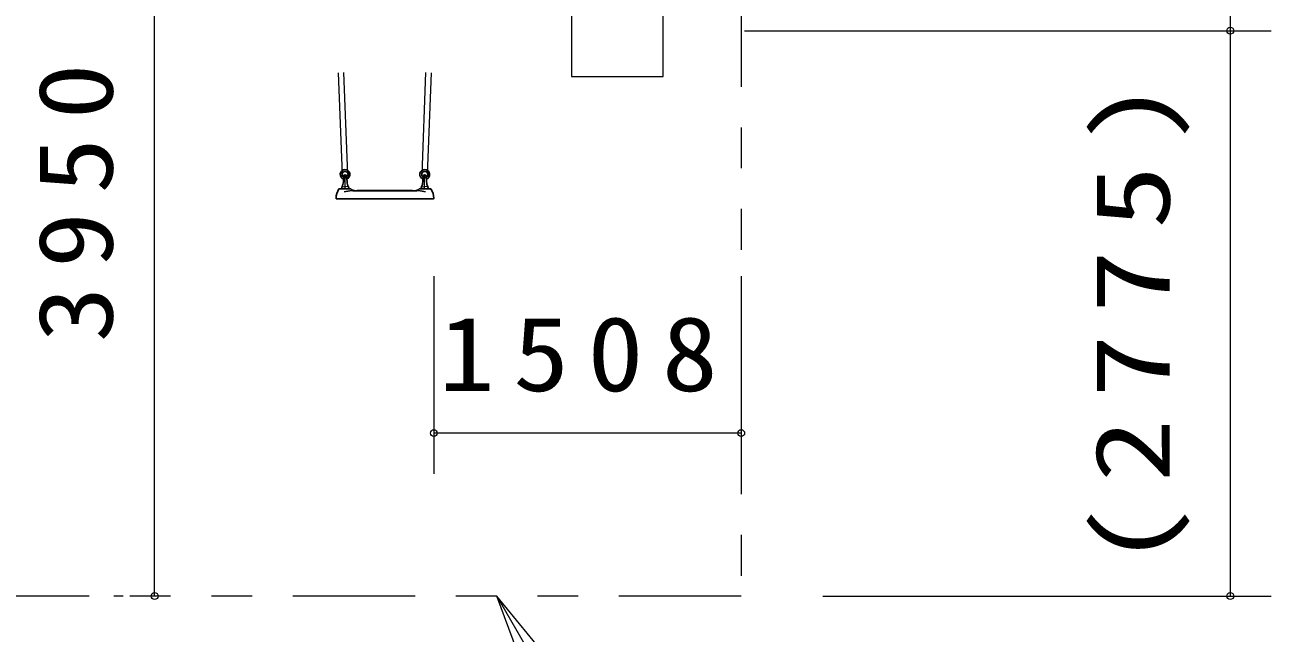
# Model space of a CAD drawing. Units: millimetres on the paper. Extents: x 200 to 618, y 141 to 438.
# Drawn here: x 432.6 to 463.18, y 361.35 to 376.28 of the extents above; entities that cross this region are included whole.
import ezdxf

# ---------------------------------------------------------------- set-up
doc = ezdxf.new("R2010")
doc.units = ezdxf.units.MM
for name, pattern in [('USER1', [4.5, 2.5, -2]), ('USER2', [6, 3, -1, 1, -1]), ('USER3', [8, 3, -1, 1, -1, 1, -1])]:
    doc.linetypes.add(name, pattern=pattern)
doc.layers.add('線', color=2, linetype='Continuous', lineweight=25)
doc.layers.add('補助', color=2, linetype='Continuous', lineweight=13)
doc.styles.add('ＭＳ ゴシック', font='')
doc.styles.get('ＭＳ ゴシック').set_extended_font_data('MS Gothic')

# ---------------------------------------------------------------- blocks, each defined once
blk = doc.blocks.new('dimension_origin')
at = {"color": 0, "linetype": 'Continuous', "lineweight": -2}
blk.add_circle((0, 0), 1.25, dxfattribs=at)

msp = doc.modelspace()

# ---------------------------------------------------------------- linework, layer by layer
at = {"layer": '線', "color": 4, "linetype": 'USER1', "lineweight": 13}
for p, q in [((440.388, 372.607), (440.041, 381.672)), ((440.521, 372.612), (440.174, 381.677)), ((442.344, 372.612), (442.691, 381.677)), ((442.477, 372.607), (442.824, 381.672))]:
    msp.add_line(p, q, dxfattribs=at)
at = {"layer": '線', "color": 7}
for p, q in [((440.423, 372.572), (440.412, 372.427)), ((440.492, 372.572), (440.503, 372.427)), ((442.373, 372.572), (442.362, 372.427)), ((442.442, 372.572), (442.453, 372.427))]:
    msp.add_line(p, q, dxfattribs=at)
at = {"layer": '線', "linetype": 'USER2', "lineweight": 13}
for p, q in [((440.457, 372.259), (440.457, 372.604)), ((442.407, 372.259), (442.407, 372.604))]:
    msp.add_line(p, q, dxfattribs=at)
at = {"layer": '線', "color": 131}
for p, q in [((440.314, 372.259), (440.588, 372.259)), ((440.516, 372.259), (440.526, 372.259)), ((440.648, 372.209), (442.217, 372.209)), ((440.758, 372.218), (440.756, 372.214)), ((440.76, 372.219), (440.785, 372.219)), ((440.785, 372.219), (442.08, 372.219)), ((442.08, 372.219), (442.105, 372.219)), ((442.109, 372.214), (442.107, 372.218)), ((442.277, 372.259), (442.551, 372.259)), ((442.339, 372.259), (442.349, 372.259)), ((442.617, 372.009), (440.247, 372.009))]:
    msp.add_line(p, q, dxfattribs=at)
at = {"layer": '線', "color": 7, "lineweight": 13}
for p, q in [((440.539, 372.259), (440.376, 372.259)), ((440.391, 372.309), (440.457, 372.313)), ((440.524, 372.309), (440.457, 372.313)), ((442.326, 372.259), (442.489, 372.259)), ((442.341, 372.309), (442.407, 372.313)), ((442.474, 372.309), (442.407, 372.313))]:
    msp.add_line(p, q, dxfattribs=at)
at = {"layer": '線', "linetype": 'USER3', "lineweight": 13}
msp.add_lwpolyline([(411.925, 401.762), (450.175, 401.762), (450.175, 362.262), (411.925, 362.262)], close=True, dxfattribs=at)
at = {"layer": '線', "color": 4, "linetype": 'USER1', "lineweight": 13}
msp.add_lwpolyline([(446.007, 375.012), (448.257, 375.012), (448.257, 377.262), (446.007, 377.262)], close=True, dxfattribs=at)
at = {"layer": '線', "color": 7}
for centre, radius, start, end in [((440.456, 372.609), 0.12, 92.1373, 253.5957), ((440.456, 372.609), 0.12, 288.0426, 92.1373), ((442.409, 372.609), 0.12, 87.8627, 251.9574), ((442.409, 372.609), 0.12, 286.4043, 87.8627), ((440.063, 372.453), 0.35, 334.3662, 355.7087), ((440.456, 372.609), 0.075, 92.1373, 246.205), ((440.457, 372.569), 0.035, 4.2913, 175.7087), ((440.456, 372.609), 0.075, 296.528, 92.1373), ((440.852, 372.453), 0.35, 184.2913, 205.6338), ((442.013, 372.453), 0.35, 334.3662, 355.7087), ((442.409, 372.609), 0.075, 87.8627, 243.472), ((442.407, 372.569), 0.035, 4.2913, 175.7087), ((442.409, 372.609), 0.075, 293.795, 87.8627), ((442.802, 372.453), 0.35, 184.2913, 205.6338), ((440.454, 372.265), 0.0837, 154.3662, 180), ((440.461, 372.265), 0.0837, 0, 24.9727), ((442.404, 372.265), 0.0837, 155.0273, 180), ((442.411, 372.265), 0.0837, 0, 25.6338)]:
    msp.add_arc(centre, radius, start, end, dxfattribs=at)
at = {"layer": '線', "color": 7, "linetype": 'USER1', "lineweight": 13}
for centre in [(440.457, 372.569), (442.407, 372.569)]:
    msp.add_arc(centre, 0.035, 175.7087, 4.2913, dxfattribs=at)
at = {"layer": '線', "color": 131}
for centre, radius, start, end in [((440.632, 372.024), 0.4, 144.7656, 180), ((440.314, 372.249), 0.01, 90, 144.7656), ((440.588, 372.249), 0.01, 43.4325, 90), ((440.704, 372.359), 0.15, 223.4325, 270), ((440.749, 372.217), 0.0075, 270, 340), ((440.76, 372.217), 0.0025, 90, 160), ((442.105, 372.217), 0.0025, 20, 90), ((442.116, 372.217), 0.0075, 200, 270), ((442.161, 372.359), 0.15, 270, 316.5675), ((442.277, 372.249), 0.01, 90, 136.5675), ((442.551, 372.249), 0.01, 35.2344, 90), ((442.232, 372.024), 0.4, 0, 35.2344), ((440.247, 372.024), 0.015, 180, 270), ((442.617, 372.024), 0.015, 270, 0)]:
    msp.add_arc(centre, radius, start, end, dxfattribs=at)
at = {"layer": '線', "color": 7, "lineweight": 13}
for centre, radius, start, end in [((440.376, 372.265), 0.006, 180, 270), ((440.391, 372.294), 0.015, 90, 155.0273), ((440.524, 372.294), 0.015, 24.9727, 90), ((440.539, 372.265), 0.006, 270, 0), ((442.326, 372.265), 0.006, 180, 270), ((442.341, 372.294), 0.015, 90, 155.0273), ((442.474, 372.294), 0.015, 24.9727, 90), ((442.489, 372.265), 0.006, 270, 0)]:
    msp.add_arc(centre, radius, start, end, dxfattribs=at)
at = {"layer": '線', "color": 131, "lineweight": 13}
for points, knots in [([(440.595, 372.207), (440.594, 372.206), (440.592, 372.206), (440.591, 372.206), (440.589, 372.206), (440.587, 372.206), (440.586, 372.205), (440.584, 372.205), (440.582, 372.205), (440.581, 372.205), (440.579, 372.205), (440.577, 372.204), (440.576, 372.204), (440.574, 372.204), (440.572, 372.204), (440.571, 372.204), (440.569, 372.203), (440.568, 372.203), (440.566, 372.203), (440.564, 372.203), (440.563, 372.203), (440.561, 372.202), (440.559, 372.202), (440.558, 372.202), (440.556, 372.202), (440.554, 372.201), (440.553, 372.201), (440.551, 372.201), (440.549, 372.201), (440.548, 372.2), (440.546, 372.2), (440.545, 372.2), (440.543, 372.2), (440.541, 372.199), (440.54, 372.199), (440.538, 372.199), (440.536, 372.199), (440.535, 372.198), (440.533, 372.198), (440.531, 372.198), (440.53, 372.198), (440.528, 372.197), (440.527, 372.197), (440.525, 372.197), (440.523, 372.196), (440.522, 372.196), (440.52, 372.196), (440.518, 372.196), (440.517, 372.195), (440.515, 372.195), (440.514, 372.195), (440.512, 372.194), (440.51, 372.194), (440.509, 372.194), (440.507, 372.194), (440.505, 372.193), (440.504, 372.193), (440.502, 372.193), (440.501, 372.192), (440.499, 372.192), (440.497, 372.192), (440.496, 372.191), (440.494, 372.191), (440.492, 372.191), (440.491, 372.19), (440.489, 372.19), (440.488, 372.19), (440.486, 372.19), (440.484, 372.189), (440.483, 372.189), (440.481, 372.189), (440.479, 372.188), (440.478, 372.188), (440.476, 372.188), (440.475, 372.187), (440.473, 372.187), (440.471, 372.187), (440.47, 372.186), (440.468, 372.186), (440.466, 372.186), (440.465, 372.185), (440.463, 372.185), (440.462, 372.185), (440.46, 372.184), (440.458, 372.184), (440.457, 372.184), (440.455, 372.183), (440.453, 372.183), (440.452, 372.183), (440.45, 372.182), (440.449, 372.182), (440.447, 372.182), (440.445, 372.181), (440.444, 372.181), (440.442, 372.181), (440.44, 372.18), (440.439, 372.18), (440.437, 372.179), (440.436, 372.179), (440.434, 372.179)], [0, 0, 0, 0, 1, 1, 1, 2, 2, 2, 3, 3, 3, 4, 4, 4, 5, 5, 5, 6, 6, 6, 7, 7, 7, 8, 8, 8, 9, 9, 9, 10, 10, 10, 11, 11, 11, 12, 12, 12, 13, 13, 13, 14, 14, 14, 15, 15, 15, 16, 16, 16, 17, 17, 17, 18, 18, 18, 19, 19, 19, 20, 20, 20, 21, 21, 21, 22, 22, 22, 23, 23, 23, 24, 24, 24, 25, 25, 25, 26, 26, 26, 27, 27, 27, 28, 28, 28, 29, 29, 29, 30, 30, 30, 31, 31, 31, 32, 32, 32, 33, 33, 33, 33]), ([(440.648, 372.209), (440.646, 372.209), (440.645, 372.209), (440.644, 372.209), (440.643, 372.209), (440.642, 372.209), (440.641, 372.209), (440.639, 372.209), (440.638, 372.209), (440.637, 372.209), (440.636, 372.209), (440.635, 372.209), (440.634, 372.209), (440.632, 372.209), (440.631, 372.209), (440.63, 372.209), (440.629, 372.209), (440.628, 372.209), (440.627, 372.209), (440.626, 372.209), (440.624, 372.209), (440.623, 372.209), (440.622, 372.209), (440.621, 372.209), (440.62, 372.209), (440.619, 372.208), (440.617, 372.208), (440.616, 372.208), (440.615, 372.208), (440.614, 372.208), (440.613, 372.208), (440.612, 372.208), (440.61, 372.208), (440.609, 372.208), (440.608, 372.208), (440.607, 372.208), (440.606, 372.207), (440.605, 372.207), (440.604, 372.207), (440.602, 372.207), (440.601, 372.207), (440.6, 372.207), (440.599, 372.207), (440.598, 372.207), (440.597, 372.207), (440.595, 372.207)], [0, 0, 0, 0, 1, 1, 1, 2, 2, 2, 3, 3, 3, 4, 4, 4, 5, 5, 5, 6, 6, 6, 7, 7, 7, 8, 8, 8, 9, 9, 9, 10, 10, 10, 11, 11, 11, 12, 12, 12, 13, 13, 13, 14, 14, 14, 15, 15, 15, 15]), ([(442.269, 372.207), (442.268, 372.207), (442.267, 372.207), (442.266, 372.207), (442.265, 372.207), (442.264, 372.207), (442.263, 372.207), (442.261, 372.207), (442.26, 372.207), (442.259, 372.207), (442.258, 372.208), (442.257, 372.208), (442.256, 372.208), (442.254, 372.208), (442.253, 372.208), (442.252, 372.208), (442.251, 372.208), (442.25, 372.208), (442.249, 372.208), (442.248, 372.208), (442.246, 372.208), (442.245, 372.209), (442.244, 372.209), (442.243, 372.209), (442.242, 372.209), (442.241, 372.209), (442.239, 372.209), (442.238, 372.209), (442.237, 372.209), (442.236, 372.209), (442.235, 372.209), (442.234, 372.209), (442.232, 372.209), (442.231, 372.209), (442.23, 372.209), (442.229, 372.209), (442.228, 372.209), (442.227, 372.209), (442.226, 372.209), (442.224, 372.209), (442.223, 372.209), (442.222, 372.209), (442.221, 372.209), (442.22, 372.209), (442.219, 372.209), (442.217, 372.209)], [0, 0, 0, 0, 1, 1, 1, 2, 2, 2, 3, 3, 3, 4, 4, 4, 5, 5, 5, 6, 6, 6, 7, 7, 7, 8, 8, 8, 9, 9, 9, 10, 10, 10, 11, 11, 11, 12, 12, 12, 13, 13, 13, 14, 14, 14, 15, 15, 15, 15]), ([(442.431, 372.179), (442.429, 372.179), (442.428, 372.179), (442.426, 372.18), (442.424, 372.18), (442.423, 372.181), (442.421, 372.181), (442.42, 372.181), (442.418, 372.182), (442.416, 372.182), (442.415, 372.182), (442.413, 372.183), (442.412, 372.183), (442.41, 372.183), (442.408, 372.184), (442.407, 372.184), (442.405, 372.184), (442.403, 372.185), (442.402, 372.185), (442.4, 372.185), (442.399, 372.186), (442.397, 372.186), (442.395, 372.186), (442.394, 372.187), (442.392, 372.187), (442.39, 372.187), (442.389, 372.188), (442.387, 372.188), (442.386, 372.188), (442.384, 372.189), (442.382, 372.189), (442.381, 372.189), (442.379, 372.19), (442.377, 372.19), (442.376, 372.19), (442.374, 372.19), (442.373, 372.191), (442.371, 372.191), (442.369, 372.191), (442.368, 372.192), (442.366, 372.192), (442.364, 372.192), (442.363, 372.193), (442.361, 372.193), (442.36, 372.193), (442.358, 372.194), (442.356, 372.194), (442.355, 372.194), (442.353, 372.194), (442.351, 372.195), (442.35, 372.195), (442.348, 372.195), (442.347, 372.196), (442.345, 372.196), (442.343, 372.196), (442.342, 372.196), (442.34, 372.197), (442.338, 372.197), (442.337, 372.197), (442.335, 372.198), (442.333, 372.198), (442.332, 372.198), (442.33, 372.198), (442.329, 372.199), (442.327, 372.199), (442.325, 372.199), (442.324, 372.199), (442.322, 372.2), (442.32, 372.2), (442.319, 372.2), (442.317, 372.2), (442.315, 372.201), (442.314, 372.201), (442.312, 372.201), (442.311, 372.201), (442.309, 372.202), (442.307, 372.202), (442.306, 372.202), (442.304, 372.202), (442.302, 372.203), (442.301, 372.203), (442.299, 372.203), (442.297, 372.203), (442.296, 372.203), (442.294, 372.204), (442.293, 372.204), (442.291, 372.204), (442.289, 372.204), (442.288, 372.204), (442.286, 372.205), (442.284, 372.205), (442.283, 372.205), (442.281, 372.205), (442.279, 372.205), (442.278, 372.206), (442.276, 372.206), (442.274, 372.206), (442.273, 372.206), (442.271, 372.206), (442.269, 372.207)], [0, 0, 0, 0, 1, 1, 1, 2, 2, 2, 3, 3, 3, 4, 4, 4, 5, 5, 5, 6, 6, 6, 7, 7, 7, 8, 8, 8, 9, 9, 9, 10, 10, 10, 11, 11, 11, 12, 12, 12, 13, 13, 13, 14, 14, 14, 15, 15, 15, 16, 16, 16, 17, 17, 17, 18, 18, 18, 19, 19, 19, 20, 20, 20, 21, 21, 21, 22, 22, 22, 23, 23, 23, 24, 24, 24, 25, 25, 25, 26, 26, 26, 27, 27, 27, 28, 28, 28, 29, 29, 29, 30, 30, 30, 31, 31, 31, 32, 32, 32, 33, 33, 33, 33])]:
    msp.add_open_spline(points, degree=3, knots=knots, dxfattribs=at)
at = {"layer": '補助'}
for p, q in [((462.175, 387.887), (462.175, 376.137)), ((435.782, 362.262), (435.782, 382.012)), ((450.257, 376.137), (463.175, 376.137)), ((450.257, 376.137), (463.175, 376.137)), ((462.175, 376.137), (462.175, 362.262)), ((442.632, 370.109), (442.632, 365.262)), ((450.175, 370.109), (450.175, 365.262)), ((450.175, 366.262), (442.632, 366.262)), ((435.007, 362.262), (434.782, 362.262)), ((444.175, 362.262), (445.675, 359.664)), ((446.108, 359.914), (444.175, 362.262)), ((445.242, 359.414), (444.175, 362.262)), ((452.175, 362.262), (463.175, 362.262))]:
    msp.add_line(p, q, dxfattribs=at)

# ---------------------------------------------------------------- block references
at = {"layer": '補助', "xscale": 0.0667, "yscale": 0.0667}
for p, rotation in [((462.175, 376.137), 90), ((462.175, 376.137), 270), ((450.175, 366.262), 180), ((435.782, 362.262), 90), ((462.175, 362.262), 90)]:
    msp.add_blockref('dimension_origin', p, dxfattribs=dict(at, rotation=rotation))
msp.add_blockref('dimension_origin', (442.632, 366.262), dxfattribs=at)

# ---------------------------------------------------------------- texts
at = {"layer": '補助', "char_height": 1.833, "attachment_point": 8, "rotation": 90, "style": 'ＭＳ ゴシック'}
for s, insert in [('\\T1.33;\\W1.1;3950', (434.782, 372.137)), ('\\T1.33;\\W1.25;(2775)', (461.175, 369.199))]:
    msp.add_mtext(s, dxfattribs=dict(at, insert=insert))
at = {"layer": '補助', "insert": (446.404, 367.262), "char_height": 1.833, "attachment_point": 8, "style": 'ＭＳ ゴシック'}
msp.add_mtext('\\T1.33;\\W1.1;1508', dxfattribs=at)

doc.saveas('drawing.dxf')
